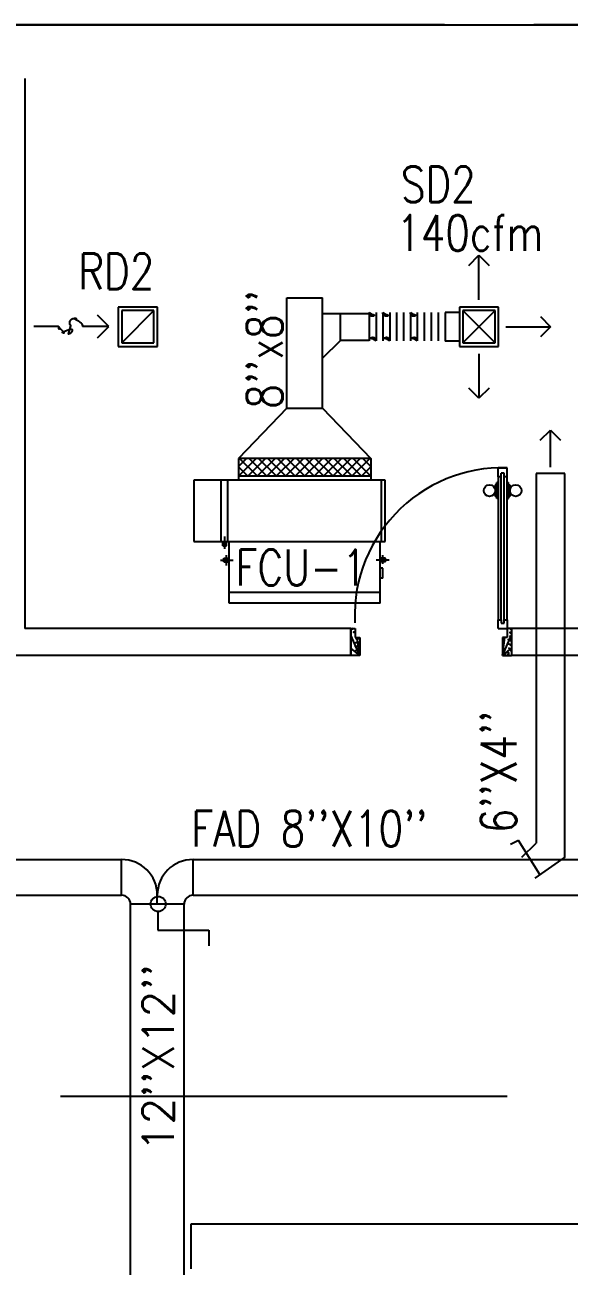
# Model space of a CAD drawing. Extents: x 417866231.7 to 417866328.5, y 43498046.7 to 43498124.2.
# Drawn here: x 417866272.38 to 417866275.43, y 43498074.24 to 43498081.19 of the extents above; entities that cross this region are included whole.
import ezdxf

# ---------------------------------------------------------------- set-up
doc = ezdxf.new("R2010")
doc.units = 0
doc.header["$MEASUREMENT"] = 0
doc.linetypes.add('CENTERX2', pattern=[4, 2.5, -0.5, 0.5, -0.5])
doc.linetypes.add('HIDDEN', pattern=[0.375, 0.25, -0.125])
doc.layers.get('0').update_dxf_attribs({"linetype": 'CONTINUOUS'})
for name, color, linetype in [('AXES', 11, 'CENTERX2'), ('DOOR', 9, 'CONTINUOUS'), ('DUCT', 6, 'CONTINUOUS'), ('FCU', 6, 'CONTINUOUS'), ('M-AC-FLEX', 7, 'CONTINUOUS'), ('M-EGU.', 2, 'CONTINUOUS'), ('M-TEXT', 2, 'CONTINUOUS'), ('ROOF', 11, 'CONTINUOUS'), ('WALL', 9, 'CONTINUOUS')]:
    doc.layers.add(name, color=color, linetype=linetype)
doc.styles.add('ROMANS', font='ROMANS.shx', dxfattribs={"width": 0.6})

# ---------------------------------------------------------------- blocks, each defined once
blk = doc.blocks.new('DOOR90')
at = {"layer": 'DOOR', "color": 7, "linetype": 'ByBlock'}
for p, q in [((-150, 0), (0, 0)), ((-150, 0), (-150, -25)), ((0, -50), (-113.7, 0)), ((0, -50), (-40.1, 0)), ((0, -50), (0, 0)), ((-1000, -25), (-1050, -25)), ((-1050, -75), (-1050, -25)), ((-1050, -25), (-1050, -75)), ((-1000, -42), (-1020, -42)), ((-1020, -42), (-1020, -58)), ((-1000, -58), (-1020, -58)), ((-1000, -25), (-1000, -42)), ((-1000, -58), (-1000, -75)), ((-877.6, -17.8), (-967.6, -17.8)), ((-967.6, -25), (-967.6, -17.8)), ((-955, -8.8), (-890.2, -8.8)), ((-955, -17.8), (-955, -8.8)), ((-955, -17.8), (-890.2, -17.8)), ((-890.2, -17.8), (-890.2, -8.8)), ((-877.6, -25), (-877.6, -17.8)), ((-200, -25), (-150, -25)), ((-200, -42), (-200, -25)), ((-180, -42), (-200, -42)), ((-200, -58), (-180, -58)), ((-200, -75), (-200, -58)), ((-180, -58), (-180, -42)), ((-150, -25), (-100, -25)), ((-150, -75), (-150, -25)), ((-100, -25), (-100, -50)), ((0, -50), (-100, -36.6)), ((-100, -50), (0, -50)), ((-1000, -75), (-1050, -75)), ((-967.6, -75), (-967.6, -82.2)), ((-877.6, -82.2), (-967.6, -82.2)), ((-955, -82.2), (-890.2, -82.2)), ((-955, -82.2), (-955, -91.2)), ((-955, -91.2), (-890.2, -91.2)), ((-890.2, -82.2), (-890.2, -91.2)), ((-877.6, -75), (-877.6, -82.2)), ((-150, -75), (-200, -75)), ((-150, -875), (-100, -875)), ((-150, -900), (-150, -875)), ((-150, -900), (0, -900)), ((0, -900), (-150, -900)), ((0, -850), (-113.7, -900)), ((-100, -875), (-100, -850)), ((0, -850), (-100, -863.4)), ((-100, -850), (0, -850)), ((0, -850), (-40.1, -900)), ((0, -850), (0, -900))]:
    blk.add_line(p, q, dxfattribs=at)
at = {"layer": 'DOOR', "linetype": 'ByBlock'}
for p, q in [((-200, -25), (-1000, -25)), ((-200, -42), (-1000, -42)), ((-200, -58), (-1000, -58)), ((-1000, -75), (-200, -75))]:
    blk.add_line(p, q, dxfattribs=at)
at = {"layer": 'DOOR', "color": 7, "linetype": 'ByBlock'}
for centre in [(-922.6, 23.5), (-922.6, -123.5)]:
    blk.add_circle(centre, 32.4, dxfattribs=at)
for centre, radius, start, end in [((0, -50), 154.4, 161.10529, 166.28577), ((0, -50), 94.4, 148.01819, 180), ((0, -50), 134.4, 158.15985, 169.28002), ((0, -50), 114.4, 154.08384, 167.37743), ((0, -50), 74.4, 137.77643, 180), ((0, -50), 54.4, 113.20738, 180), ((0, -50), 34.4, 90, 180), ((0, -50), 14.4, 90, 180), ((0, -850), 154.4, 193.71423, 198.89471), ((0, -850), 134.4, 190.71998, 201.84015), ((0, -850), 94.4, 180, 211.98181), ((0, -850), 74.4, 180, 222.22357), ((0, -850), 54.4, 180, 246.79262), ((0, -850), 34.4, 180, 270), ((0, -850), 14.4, 180, 270)]:
    blk.add_arc(centre, radius, start, end, dxfattribs=at)
at = {"layer": 'DOOR', "linetype": 'HIDDEN', "ltscale": 0.5}
blk.add_arc((-222.2, -50), 828.2, 178.27012, 275.00304, dxfattribs=at)
blk = doc.blocks.new('*X29')
at = {"color": 0}
for p, q in [((16890.5, -2466.6), (16943.5, -2413.6)), ((16890.5, -2519.6), (16990.5, -2419.6)), ((16990.5, -2512.5), (16891.6, -2413.6)), ((16990.5, -2459.4), (16944.6, -2413.6)), ((16990.5, -2565.5), (16890.5, -2465.5)), ((16890.5, -2572.6), (16990.5, -2472.6)), ((16990.5, -2618.5), (16890.5, -2518.5)), ((16890.5, -2625.7), (16990.5, -2525.7)), ((16990.5, -2671.6), (16890.5, -2571.6)), ((16890.5, -2678.7), (16990.5, -2578.7)), ((16990.5, -2724.6), (16890.5, -2624.6)), ((16890.5, -2731.7), (16990.5, -2631.7)), ((16990.5, -2777.6), (16890.5, -2677.6)), ((16890.5, -2784.8), (16990.5, -2684.8)), ((16990.5, -2830.7), (16890.5, -2730.7)), ((16890.5, -2837.8), (16990.5, -2737.8)), ((16990.5, -2883.7), (16890.5, -2783.7)), ((16890.5, -2890.8), (16990.5, -2790.8)), ((16990.5, -2936.7), (16890.5, -2836.7)), ((16890.5, -2943.9), (16990.5, -2843.9)), ((16990.5, -2989.8), (16890.5, -2889.8)), ((16890.5, -2996.9), (16990.5, -2896.9)), ((16990.5, -3042.8), (16890.5, -2942.8)), ((16890.5, -3049.9), (16990.5, -2949.9)), ((16990.5, -3095.8), (16890.5, -2995.8)), ((16890.5, -3103), (16990.5, -3003)), ((16990.5, -3148.9), (16890.5, -3048.9)), ((16891.5, -3154.9), (16990.5, -3056)), ((16943.5, -3154.9), (16890.5, -3101.9)), ((16944.6, -3154.9), (16990.5, -3109))]:
    blk.add_line(p, q, dxfattribs=at)
blk = doc.blocks.new('WHE06')
at = {"color": 3}
for p, q in [((689, 621.5), (346.1, 621.5)), ((346.1, 621.5), (346.1, 469.1)), ((689, 469.1), (689, 621.5)), ((60.3, -422.2), (60.3, 422.2)), ((212.3, 437.2), (269.1, 437.2)), ((232.1, 452.2), (232.1, 422.2)), ((232.1, 452.2), (252.1, 452.2)), ((242.1, 472.2), (242.1, 399.5)), ((252.1, 452.2), (252.1, 422.2)), ((305, 447.6), (373.3, 447.6)), ((321.1, 457.6), (321.1, 437.6)), ((321.1, 457.6), (346.1, 457.6)), ((321.1, 437.6), (346.1, 437.6)), ((346.1, 430.4), (689, 430.4)), ((811.2, 370.7), (689, 370.7)), ((711.2, -370.7), (711.2, 370.7)), ((811.2, -370.7), (811.2, 370.7)), ((242.1, -472.2), (242.1, -399.5)), ((811.2, -370.7), (689, -370.7)), ((141.6, -437.2), (141.6, -422.2)), ((141.6, -437.2), (196.6, -437.2)), ((196.6, -437.2), (196.6, -422.2)), ((221.4, -437.2), (269.1, -437.2)), ((232.1, -452.2), (232.1, -422.2)), ((232.1, -452.2), (252.1, -452.2)), ((252.1, -452.2), (252.1, -422.2)), ((346.1, -430.4), (689, -430.4))]:
    blk.add_line(p, q, dxfattribs=at)
at = {"color": 6}
for p, q in [((0, -422.2), (0, 422.2)), ((0, 422.2), (346.1, 422.2)), ((346.1, 469.1), (346.1, -450.8)), ((689, 469.1), (346.1, 469.1)), ((689, -450.8), (689, 469.1)), ((0, -422.2), (346.1, -422.2)), ((346.1, -450.8), (689, -450.8))]:
    blk.add_line(p, q, dxfattribs=at)
at = {"color": 11}
blk.add_blockref('*X29', (-16179.3, 2784.3), dxfattribs=at)

msp = doc.modelspace()

# ---------------------------------------------------------------- linework, layer by layer
at = {"layer": 'AXES'}
for p, q in [((417866306.7286, 43498081.1888), (417866239.0386, 43498081.1888)), ((417866307.0786, 43498075.1888), (417866239.0386, 43498075.1888))]:
    msp.add_line(p, q, dxfattribs=at)
at = {"layer": 'DUCT'}
for p, q in [((417866273.8455, 43498079.043), (417866273.8455, 43498079.661)), ((417866273.8455, 43498079.661), (417866274.0455, 43498079.661)), ((417866274.0455, 43498079.043), (417866274.0455, 43498079.661)), ((417866274.0455, 43498079.5721), (417866274.3058, 43498079.5721)), ((417866274.1455, 43498079.4221), (417866274.1455, 43498079.5721)), ((417866274.0455, 43498079.3221), (417866274.1455, 43498079.4221)), ((417866274.3058, 43498079.4221), (417866274.1455, 43498079.4221)), ((417866273.8455, 43498079.043), (417866273.5748, 43498078.7615)), ((417866273.8455, 43498079.043), (417866274.0455, 43498079.043)), ((417866274.0455, 43498079.043), (417866274.3162, 43498078.7615)), ((417866275.4013, 43498078.6776), (417866275.2413, 43498078.6776)), ((417866275.2413, 43498078.6776), (417866275.2413, 43498076.6084)), ((417866275.4013, 43498076.5284), (417866275.4013, 43498078.6776)), ((417866275.1426, 43498076.6229), (417866275.0975, 43498076.5999)), ((417866275.2628, 43498076.4314), (417866275.1426, 43498076.6229)), ((417866275.1426, 43498076.6229), (417866275.1426, 43498076.6229)), ((417866275.1613, 43498076.5284), (417866275.2413, 43498076.6084)), ((417866275.4013, 43498076.5284), (417866275.2333, 43498076.4108))]:
    msp.add_line(p, q, dxfattribs=at)
at = {"layer": 'DUCT', "linetype": 'ByBlock'}
for p, q in [((417866263.6211, 43498076.5162), (417866272.9205, 43498076.5162)), ((417866272.9205, 43498076.3162), (417866272.9205, 43498076.5162)), ((417866273.3205, 43498076.3162), (417866273.3205, 43498076.5162)), ((417866273.3205, 43498076.5162), (417866277.967, 43498076.5162)), ((417866263.6211, 43498076.3162), (417866272.9205, 43498076.3162)), ((417866273.2705, 43498076.2662), (417866272.9705, 43498076.2662)), ((417866272.9705, 43498073.5432), (417866272.9705, 43498076.2662)), ((417866273.1205, 43498076.2662), (417866273.1205, 43498076.3162)), ((417866273.2705, 43498069.1006), (417866273.2705, 43498076.2662)), ((417866273.3205, 43498076.3162), (417866277.967, 43498076.3162)), ((417866273.1224, 43498076.2249), (417866273.1224, 43498076.1211)), ((417866273.1224, 43498076.1211), (417866273.4081, 43498076.1211)), ((417866273.4081, 43498076.1211), (417866273.4081, 43498076.0335)), ((417866273.3087, 43498074.4754), (417866273.3087, 43498074.2254)), ((417866280.5426, 43498074.4754), (417866273.3087, 43498074.4754))]:
    msp.add_line(p, q, dxfattribs=at)
msp.add_circle((417866273.1256, 43498076.2671), 0.0422, dxfattribs=at)
for centre, radius, start, end in [((417866272.9205, 43498076.3162), 0.2, 0, 90), ((417866273.3205, 43498076.3162), 0.2, 90, 180), ((417866272.9205, 43498076.2662), 0.05, 0, 90), ((417866273.3205, 43498076.2662), 0.05, 90, 180)]:
    msp.add_arc(centre, radius, start, end, dxfattribs=at)
at = {"layer": 'M-AC-FLEX', "color": 11}
for p, q in [((417866274.3058, 43498079.5775), (417866274.3058, 43498079.42)), ((417866274.3058, 43498079.5721), (417866274.3058, 43498079.4221)), ((417866274.3448, 43498079.5775), (417866274.3448, 43498079.42)), ((417866274.3448, 43498079.5775), (417866274.3448, 43498079.42)), ((417866274.3825, 43498079.5775), (417866274.3825, 43498079.42)), ((417866274.3825, 43498079.5775), (417866274.3825, 43498079.42)), ((417866274.4215, 43498079.5775), (417866274.4215, 43498079.42)), ((417866274.4215, 43498079.5775), (417866274.4215, 43498079.42)), ((417866274.4598, 43498079.5775), (417866274.4598, 43498079.42)), ((417866274.4598, 43498079.5775), (417866274.4598, 43498079.42)), ((417866274.4988, 43498079.5775), (417866274.4988, 43498079.42)), ((417866274.4988, 43498079.5775), (417866274.4988, 43498079.42)), ((417866274.5371, 43498079.5775), (417866274.5371, 43498079.42)), ((417866274.5371, 43498079.5775), (417866274.5371, 43498079.42)), ((417866274.5761, 43498079.5775), (417866274.5761, 43498079.42)), ((417866274.5761, 43498079.5775), (417866274.5761, 43498079.42)), ((417866274.6144, 43498079.5775), (417866274.6144, 43498079.42)), ((417866274.6534, 43498079.5775), (417866274.6534, 43498079.42)), ((417866274.6924, 43498079.5775), (417866274.6924, 43498079.42))]:
    msp.add_line(p, q, dxfattribs=at)
at = {"layer": 'M-AC-FLEX'}
for points in [[(417866274.3442, 43498079.5775, -1.017916), (417866274.3825, 43498079.5775)], [(417866274.3832, 43498079.5775, 1.017916), (417866274.3448, 43498079.5775)], [(417866274.4988, 43498079.5775, -1), (417866274.4598, 43498079.5775, 1.018005), (417866274.4215, 43498079.5775)], [(417866274.4598, 43498079.5775, 1), (417866274.4988, 43498079.5775, -1.018005), (417866274.5371, 43498079.5775)], [(417866274.7314, 43498079.5775, -1), (417866274.6924, 43498079.5775, 1), (417866274.6534, 43498079.5775, -1), (417866274.6144, 43498079.5775, 1.018005), (417866274.5761, 43498079.5775)], [(417866274.6924, 43498079.5775, 1), (417866274.7314, 43498079.5775, -0.016067), (417866274.7315, 43498079.5788, -0.016067)], [(417866274.3442, 43498079.4194, 1.000002), (417866274.3825, 43498079.42)], [(417866274.3832, 43498079.4194, -1.000002), (417866274.3448, 43498079.42)], [(417866274.4988, 43498079.42, 1), (417866274.4598, 43498079.42, -1.018005), (417866274.4215, 43498079.42)], [(417866274.4598, 43498079.42, -1), (417866274.4988, 43498079.42, 1.018005), (417866274.5371, 43498079.42)], [(417866274.7314, 43498079.42, 1), (417866274.6924, 43498079.42, -1), (417866274.6534, 43498079.42, 1), (417866274.6144, 43498079.42, -1.018005), (417866274.5761, 43498079.42)]]:
    msp.add_lwpolyline(points, format="xyb", dxfattribs=at)
for centre, start, end in [((417866274.3253, 43498079.5775), 180, 331.56864), ((417866274.3253, 43498079.5775), 208.43136, 0), ((417866274.402, 43498079.5775), 180, 331.56864), ((417866274.402, 43498079.5775), 208.43136, 0), ((417866274.5566, 43498079.5775), 180, 331.56864), ((417866274.5566, 43498079.5775), 208.43136, 0), ((417866274.3253, 43498079.42), 28.43137, 180.01777), ((417866274.3253, 43498079.42), 28.43137, 180.01777), ((417866274.3253, 43498079.42), 359.98223, 151.56863), ((417866274.3253, 43498079.42), 359.98223, 151.56863), ((417866274.402, 43498079.42), 28.43137, 180.01777), ((417866274.402, 43498079.42), 28.43137, 180.01777), ((417866274.402, 43498079.42), 359.98223, 151.56863), ((417866274.402, 43498079.42), 359.98223, 151.56863), ((417866274.5566, 43498079.42), 28.43137, 180.01777), ((417866274.5566, 43498079.42), 28.43137, 180.01777), ((417866274.5566, 43498079.42), 359.98223, 151.56863), ((417866274.5566, 43498079.42), 359.98223, 151.56863)]:
    msp.add_arc(centre, 0.0195, start, end, dxfattribs=at)
at = {"layer": 'M-EGU.'}
for p, q in [((417866274.8649, 43498079.8422), (417866274.9214, 43498079.8988)), ((417866274.9214, 43498079.8988), (417866274.978, 43498079.8422)), ((417866274.9214, 43498079.6498), (417866274.9214, 43498079.8988)), ((417866274.8114, 43498079.6088), (417866274.8114, 43498079.3888)), ((417866275.0314, 43498079.6088), (417866274.8114, 43498079.6088)), ((417866275.0314, 43498079.3888), (417866275.0314, 43498079.6088)), ((417866272.8491, 43498079.4998), (417866272.7854, 43498079.5635)), ((417866272.9215, 43498079.5888), (417866272.9215, 43498079.4088)), ((417866273.1015, 43498079.5888), (417866272.9215, 43498079.5888)), ((417866273.1015, 43498079.4088), (417866273.1015, 43498079.5888)), ((417866274.7314, 43498079.5788), (417866274.7314, 43498079.4188)), ((417866274.8114, 43498079.5788), (417866274.7314, 43498079.5788)), ((417866275.2649, 43498079.5554), (417866275.3214, 43498079.4988)), ((417866272.5668, 43498079.4998), (417866272.4286, 43498079.4998)), ((417866272.8491, 43498079.4998), (417866272.7021, 43498079.4998)), ((417866272.7854, 43498079.4362), (417866272.8491, 43498079.4998)), ((417866275.0725, 43498079.4988), (417866275.3214, 43498079.4988)), ((417866275.3214, 43498079.4988), (417866275.2649, 43498079.4422)), ((417866272.9215, 43498079.4088), (417866273.1015, 43498079.4088)), ((417866274.8114, 43498079.4188), (417866274.7314, 43498079.4188)), ((417866274.8114, 43498079.3888), (417866275.0314, 43498079.3888)), ((417866274.9214, 43498079.3477), (417866274.9214, 43498079.0988)), ((417866274.9214, 43498079.0988), (417866274.8649, 43498079.1554)), ((417866274.978, 43498079.1554), (417866274.9214, 43498079.0988)), ((417866275.2647, 43498078.8632), (417866275.3213, 43498078.9197)), ((417866275.3213, 43498078.7123), (417866275.3213, 43498078.9197)), ((417866275.3213, 43498078.9197), (417866275.3779, 43498078.8632))]:
    msp.add_line(p, q, dxfattribs=at)
at = {"layer": 'M-EGU.', "linetype": 'HIDDEN'}
for p, q in [((417866272.9015, 43498079.6088), (417866272.9015, 43498079.3888)), ((417866273.1215, 43498079.6088), (417866272.9015, 43498079.6088)), ((417866273.1215, 43498079.3888), (417866273.1215, 43498079.6088)), ((417866273.1015, 43498079.5888), (417866272.9215, 43498079.4088)), ((417866274.8314, 43498079.5888), (417866274.8314, 43498079.4088)), ((417866275.0114, 43498079.5888), (417866274.8314, 43498079.4088)), ((417866274.8314, 43498079.5888), (417866275.0114, 43498079.4088)), ((417866275.0114, 43498079.5888), (417866274.8314, 43498079.5888)), ((417866275.0114, 43498079.4088), (417866275.0114, 43498079.5888)), ((417866272.9015, 43498079.3888), (417866273.1215, 43498079.3888)), ((417866274.8314, 43498079.4088), (417866275.0114, 43498079.4088))]:
    msp.add_line(p, q, dxfattribs=at)
at = {"layer": 'M-EGU.'}
msp.add_lwpolyline([(417866272.5668, 43498079.4998, 0.187862), (417866272.5873, 43498079.4666, 0.202645), (417866272.6225, 43498079.4577, 0.616915), (417866272.6371, 43498079.5029, -0.668708), (417866272.6543, 43498079.5453, -0.194285), (417866272.6866, 43498079.5325, -0.186051), (417866272.7021, 43498079.4998)], format="xyb", dxfattribs=at)
at = {"layer": 'ROOF'}
msp.add_line((417866264.7543, 43498081.1888), (417866297.4043, 43498081.1888), dxfattribs=at)
at = {"layer": 'WALL'}
for p, q in [((417866272.3786, 43498080.8888), (417866272.3786, 43498077.8088)), ((417866274.2036, 43498077.8088), (417866272.3786, 43498077.8088)), ((417866275.6036, 43498077.8088), (417866275.1036, 43498077.8088)), ((417866274.2036, 43498077.6588), (417866271.9286, 43498077.6588)), ((417866275.6036, 43498077.6588), (417866275.1036, 43498077.6588))]:
    msp.add_line(p, q, dxfattribs=at)

# ---------------------------------------------------------------- block references
at = {"layer": 'DOOR', "color": 0, "linetype": 'ByBlock', "xscale": 0.001000002026557922, "yscale": 0.001000002026557922, "zscale": 0.001, "rotation": 270}
msp.add_blockref('DOOR90', (417866275.1036, 43498077.6588), dxfattribs=at)
at = {"layer": 'FCU', "linetype": 'ByBlock', "xscale": 0.001000002026557922, "yscale": 0.001000002026557922, "zscale": 0.001, "rotation": 90}
msp.add_blockref('WHE06', (417866273.9455, 43498077.9503), dxfattribs=at)

# ---------------------------------------------------------------- texts
at = {"layer": 'M-TEXT', "style": 'ROMANS', "width": 0.8}
for s, p in [('SD2', (417866274.4845, 43498080.1959)), ('140cfm', (417866274.4588, 43498079.9237)), ('RD2', (417866272.6783, 43498079.709)), ('FCU-1', (417866273.5579, 43498078.0507)), ("FAD 8''X10''", (417866273.3105, 43498076.5893))]:
    msp.add_text(s, height=0.2, dxfattribs=at).set_placement(p)
for s, p in [("8''x8''", (417866273.8214, 43498079.0395)), ("6''X4''", (417866275.1312, 43498076.6636))]:
    msp.add_text(s, height=0.2, rotation=90, dxfattribs=at).set_placement(p)
at = {"layer": 'M-TEXT', "style": 'ROMANS'}
msp.add_text("12''X12''", height=0.175, rotation=90, dxfattribs=at).set_placement((417866273.2126, 43498074.8818))

doc.saveas('drawing.dxf')
